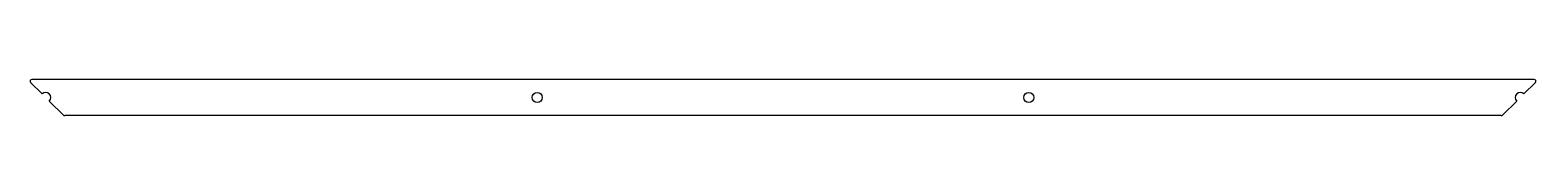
# Model space of a CAD drawing. Header units: millimetres. Extents: x -414 to 414, y 410 to 431.
import ezdxf

# ---------------------------------------------------------------- set-up
doc = ezdxf.new("R2010")
doc.units = ezdxf.units.MM

msp = doc.modelspace()

# ---------------------------------------------------------------- linework, layer by layer
at = {"color": 7, "linetype": 'Continuous', "lineweight": 25}
for p, q in [((412.59, 430.5), (-412.59, 430.5)), ((-406.94, 422.44), (-413.29, 428.79)), ((406.94, 422.44), (413.29, 428.79)), ((-395.29, 410.79), (-403.06, 418.56)), ((395.29, 410.79), (403.06, 418.56)), ((394.59, 410.5), (-394.59, 410.5))]:
    msp.add_line(p, q, dxfattribs=at)
for centre in [(-135, 420.5), (135, 420.5)]:
    msp.add_circle(centre, 2.75, dxfattribs=at)
for centre, radius, start, end in [((-412.59, 429.5), 1, 90, 225), ((412.59, 429.5), 1, 315, 90), ((-405, 420.5), 2.75, 315, 135), ((405, 420.5), 2.75, 45, 225), ((-394.59, 411.5), 1, 225, 270), ((394.59, 411.5), 1, 270, 315)]:
    msp.add_arc(centre, radius, start, end, dxfattribs=at)

doc.saveas('drawing.dxf')
